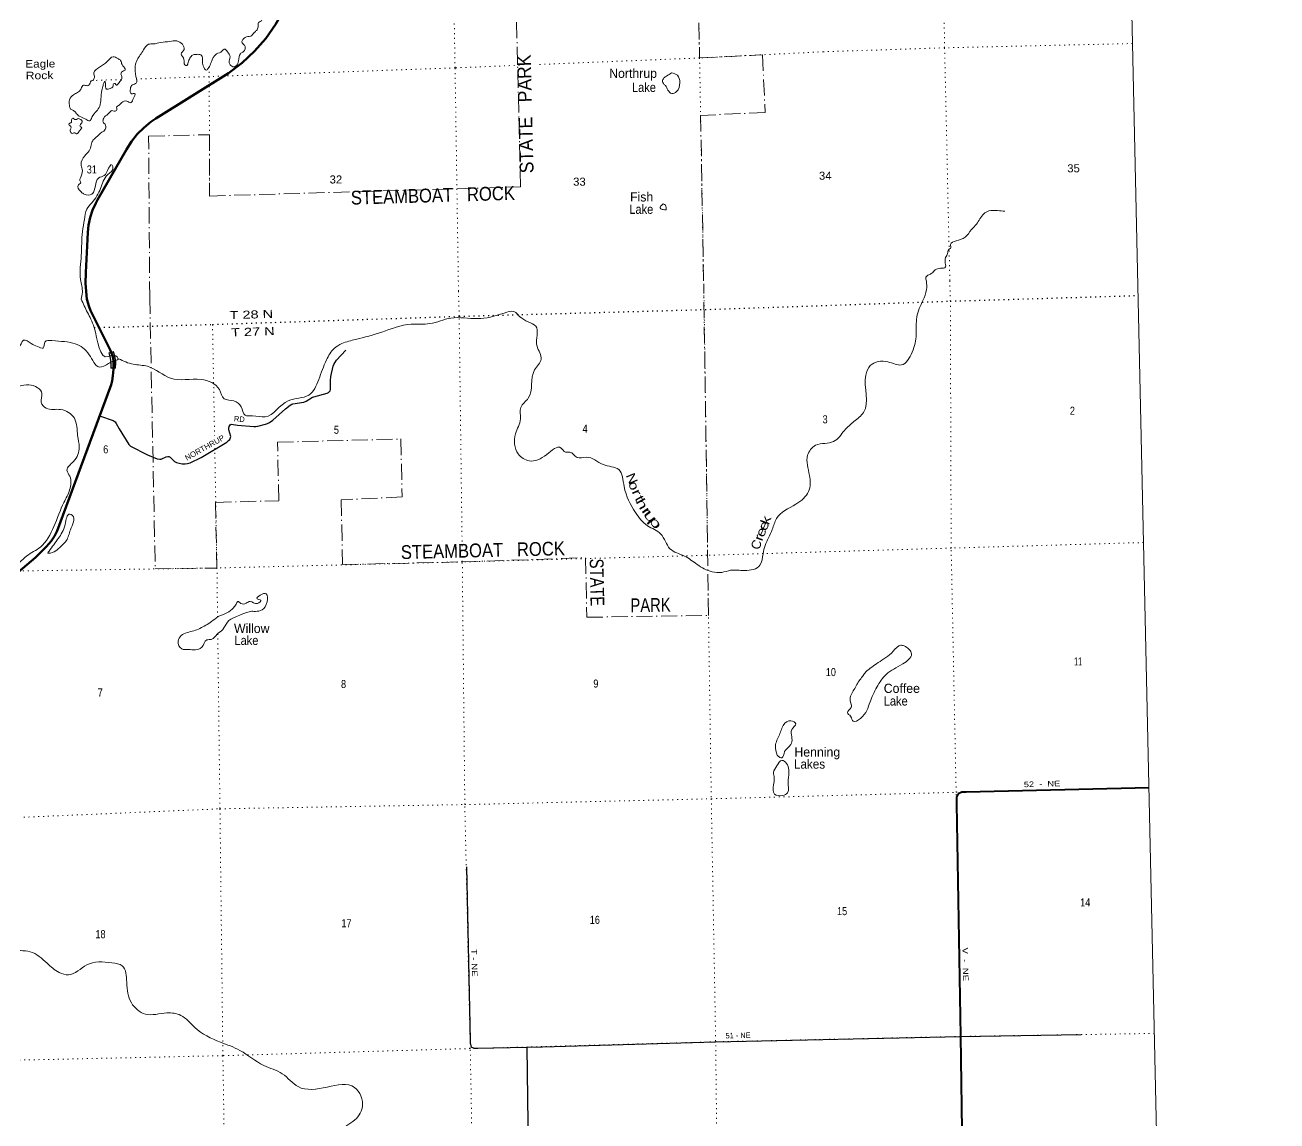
# Model space of a CAD drawing. Header units: feet. Extents: x 246606 to 497223, y 1368 to 189004.
# Drawn here: x 469980 to 497223, y 124718 to 148566 of the extents above; entities that cross this region are included whole.
import ezdxf
from ezdxf.enums import TextEntityAlignment as Align

# ---------------------------------------------------------------- set-up
doc = ezdxf.new("R2010")
doc.units = ezdxf.units.FT
doc.header["$LTSCALE"] = 70
doc.linetypes.add('DOT_DASHED', pattern=[7.7, 5, -1.2, 0.3, -1.2])
doc.linetypes.add('DOTTED', pattern=[1.5, 0.3, -1.2])
for name, color, linetype, lineweight in [('23', 7, 'Continuous', 70), ('26', 7, 'Continuous', 40), ('29', 7, 'Continuous', 25), ('30', 7, 'Continuous', 25), ('39', 7, 'Continuous', 13), ('4', 7, 'Continuous', 13), ('42', 7, 'Continuous', 25), ('44', 7, 'DOT_DASHED', 13), ('59', 7, 'Continuous', 13), ('6', 7, 'DOTTED', 25), ('7', 7, 'DOTTED', 13)]:
    doc.layers.add(name, color=color, linetype=linetype, lineweight=lineweight)
doc.layers.add('27', color=7, linetype='Continuous')
doc.layers.add('41', color=7, linetype='Continuous')

msp = doc.modelspace()

# ---------------------------------------------------------------- linework, layer by layer
at = {"layer": '23'}
for points in [[(471326.5, 142603.48), (471296.45, 142938.19), (471300.14, 143181.53), (471346.34, 144047.77), (471363.83, 144214.02), (471398.6, 144377.52), (471450.27, 144536.5), (471518.27, 144689.21), (471558.85, 144763.85), (472185.78, 145856.56), (472295.07, 146028.07), (472421.69, 146187.22), (472564.25, 146332.26), (472721.19, 146461.6), (472827.77, 146535.09), (474409.6, 147517.82), (474705.69, 147741.78), (474976.76, 147995.46), (475219.82, 148276.08), (475432.21, 148580.58), (475538.86, 148763.94), (480235.84, 157693.18)], [(471326.5, 142603.48), (471376.56, 142436.77), (471406.36, 142352.72), (471438.88, 142282.22), (471470.71, 142219.91), (471833.82, 141498.87), (471872.43, 141406.45), (471880.52, 141374.6), (471894.74, 141307), (471901.85, 141257.2), (471904.95, 141197.67), (471902.24, 141075.66), (471893.56, 140935.18), (471875.14, 140823.5), (471851.26, 140734.61), (470678.32, 137555.89), (470619.19, 137443.77), (470546.02, 137335.32), (470448.47, 137216.02), (470206.44, 136977.54), (467615.14, 134793.32)]]:
    msp.add_lwpolyline(points, dxfattribs=at)
at = {"layer": '26'}
msp.add_lwpolyline([(494438.56, 131966.95), (490463.43, 131874.89), (490397.15, 131873.67), (490366.46, 131869.98), (490334.38, 131860.88), (490303.56, 131842.97), (490283.93, 131824.55), (490270.73, 131808.58), (490250.62, 131762.41), (490246.18, 131711.56), (490247.41, 131615.77), (490333.91, 126567.12), (490408.15, 121438.05)], dxfattribs=at)
at = {"layer": '29'}
for points in [[(479586.62, 130247.52), (479665.15, 126470.22), (479670.06, 126416.19), (479678.65, 126354.79), (479684.79, 126336.37), (479698.29, 126321.64), (479714.24, 126313.04), (479740.02, 126305.67), (479764.56, 126301.99), (479835.12, 126299.53), (481241.57, 126333.91), (485004.5, 126441.77), (490335.14, 126556.07), (492959.25, 126599.05)], [(480898.61, 126325.53), (480954.95, 121894.17), (480965.4, 121828.56), (480976.77, 121795.71), (480994.82, 121752.85), (481065.88, 121661.97), (481575.81, 121057.27)]]:
    msp.add_lwpolyline(points, dxfattribs=at)
at = {"layer": '30'}
msp.add_lwpolyline([(471603.62, 140063.5), (471899.31, 139962.12), (471938.58, 139931.02), (471966.56, 139894.83), (472032.03, 139779.2), (472235.56, 139436.39), (472274.68, 139403.82), (472645.69, 139215.9), (472853.42, 139129.36), (472914.13, 139119.17), (472945.89, 139119.89), (472958.5, 139125.15), (473050.96, 139172.47), (473087.04, 139178.25), (473111.91, 139174.57), (473139.23, 139158.8), (473230.3, 139071.55), (473275.83, 139046.29), (473336.77, 139028.42), (473397.72, 139018.95), (473465.71, 139016.66), (473515.41, 139023.16), (473572.15, 139042.08), (473811.16, 139157), (474373.81, 139492.2), (474410.66, 139522.6), (474433.78, 139548.89), (474454.79, 139590.95), (474456.89, 139613.03), (474416.04, 139754.97), (474412.76, 139792.83), (474421.17, 139830.68), (474442.18, 139864.33), (474466.59, 139878.73), (474602.34, 139860.63), (474960.72, 139827.77), (474999.09, 139827.53), (475049.53, 139840.14), (475211.35, 139878), (475259.69, 139894.82), (475302.92, 139919.68), (475371.07, 139966.32), (475649.89, 140215.3), (475749.35, 140294.38), (475787.18, 140315.41), (475809.88, 140322.59), (476047.79, 140362.5), (476096.1, 140377.45), (476234.81, 140465.77), (476264.25, 140478.7), (476552.14, 140553.65), (476585.76, 140570.91), (476602.58, 140587.74), (476621.49, 140608.77), (476627.6, 140637.47), (476628.46, 140833.06), (476636.2, 140914.75), (476684.11, 141140.39), (476701.35, 141177.61), (476720.26, 141215.46), (476758.79, 141272.59), (476957.43, 141489.34)], dxfattribs=at)
at = {"layer": '39'}
for points in [[(472543.76, 150363.4), (472499, 150380.49), (472449.87, 150326.87), (472512.34, 150243.63), (472601.77, 150213.48), (472636.42, 150113.44), (472526.98, 150052.34), (472431.22, 150009.71), (472373.32, 149986.14), (472374.66, 149929.69), (472382.73, 149845.16), (472395.88, 149801.09), (472458.29, 149804.6), (472555.93, 149853.32), (472640.99, 149837.19), (472641.33, 149738.35), (472613.37, 149558.15), (472644.18, 149449.95), (472709.19, 149429.31), (472887.41, 149564.67), (473046.22, 149584.59), (473188.51, 149620.25), (473209.72, 149576.38), (473164.54, 149442.16), (473179.22, 149333.58), (473244.14, 149316.97), (473389.56, 149306.31), (473387.26, 149233.64), (473427.56, 149149.87), (473575.72, 149109.02), (473765.37, 149188.17), (473852.06, 149188.22), (473990.72, 149122.93), (474060.33, 149078.19), (474105.05, 148978.39), (474241.12, 148937.25), (474347.39, 148877.25), (474367.73, 148869.66), (474590.02, 148764.01), (474732.36, 148797.65), (474928.3, 148782.15), (475076.74, 148813.92), (475114.41, 148756.32), (475124.78, 148659.74), (475063.22, 148619.94), (475053.39, 148524.9), (475016.93, 148447.37), (474967.62, 148401.82), (474890.86, 148323.33), (474828.54, 148315.8), (474723.18, 148252.77), (474696.32, 148195.65), (474754.47, 148124.41), (474762.92, 148023.75), (474717.68, 147976.28), (474666.11, 147940.75), (474627.44, 147786.52), (474577.55, 147680.44), (474499.5, 147656.39), (474460.54, 147683.7), (474420.76, 147745.29), (474441.82, 147876.91), (474386.83, 147984.54), (474314.86, 148043.34), (474265.64, 147993.76), (474150.02, 147938.55), (474029.46, 147752.11), (473973.81, 147633.79), (473930.59, 147586.36), (473853.72, 147681.36), (473841.2, 147783.94), (473818.16, 147904.43), (473787.5, 147921.85), (473694.67, 147925.7), (473626.44, 147911.97), (473569.59, 147844.04), (473529.49, 147750.3), (473498.74, 147687.03), (473458.15, 147698.17), (473439.19, 147816.73), (473379.94, 147934.34), (473440, 148036.63), (473282.43, 148218.47), (473131.54, 148204.79), (472934.36, 148187.99), (472773.88, 148153.91), (472667.18, 148147.34), (472559.24, 148023.73), (472421.27, 147806.62), (472378, 147676.48), (472391.49, 147448.85)], [(471457.16, 147360.58), (471490.82, 147425.39), (471478.39, 147523.94), (471598.47, 147645.82), (471772.76, 147777.06), (471899.46, 147874.89), (471997.1, 147838.88), (472058.7, 147791.94), (472091.04, 147703.95), (472136.72, 147648.55), (472156.35, 147586.48), (472120.51, 147567.47), (472067.74, 147497.63), (472080.6, 147465.66), (472078.54, 147382.9), (472029.7, 147317.19), (471966.57, 147259.2), (471943.63, 147290.93), (471907.51, 147284.02), (471892.83, 147223.15), (471831.18, 147187.39), (471787.28, 147168.19), (471754.9, 147173.47), (471729.51, 147223.3), (471732.29, 147275.81), (471727.16, 147322.09), (471718.67, 147340.04), (471704.99, 147321.56), (471678.42, 147252.34), (471654.77, 147144.86), (471628.92, 146960.67), (471604.56, 146798.71), (471534.52, 146692.15), (471436.84, 146560.72), (471388.39, 146478.87), (471302.84, 146515.16), (471158.05, 146584.34), (471085.79, 146655.24), (471038.29, 146702.52), (470972.94, 146737.28), (470944.73, 146821.33), (470947.98, 146938.41), (471036.06, 147049.44), (471123.67, 147095.91), (471198.36, 147176.36), (471252.81, 147260.36), (471337.88, 147244.23), (471395.01, 147300.06), (471417.99, 147351.04), (471454.12, 147357.95), (471457.16, 147360.58)], [(472391.49, 147448.85), (472401, 147303.84), (472315.31, 147261.45), (472272.9, 147179.75), (472299.73, 147069.44), (472364.02, 147079.04), (472328.95, 146943.05), (472276.18, 146873.2), (472194.67, 146909.59), (472086.58, 146876.76), (472027.38, 146822.9), (471974.03, 146777.25), (471975.33, 146722.81), (471921.64, 146691.28), (471868.91, 146704.14), (471837.16, 146683.21), (471780.02, 146627.39), (471693.42, 146538.58), (471679.23, 146457.55), (471733.35, 146386.22), (471738.72, 146329.87), (471616.73, 146203.91), (471496.36, 146094.13), (471441.38, 146032.3), (471411.78, 145920.65), (471354.12, 145802.27), (471279.47, 145719.8), (471201.33, 145530.34), (471223.83, 145432.03), (471203.36, 145276.21), (471184.08, 145154.71), (471190.27, 145148.81), (471141.33, 145087.13), (471203.47, 144933.28), (471269.2, 144882.39), (471434.43, 144886.33), (471510.76, 145067.68), (471581.32, 145236.79), (471701.07, 145288.06), (471799.94, 145453.81), (471864.85, 145521.93), (471894.36, 145468.16), (471779.18, 145310.09), (471625.09, 145007.87), (471434.88, 144698.73), (471327.32, 144559), (471272.16, 144335.78), (471230.09, 144070.52), (471204.17, 143551.46), (471188.46, 143026.6), (471227.33, 142749.14), (471201.8, 142600.67)], [(484045.26, 147522.56), (484179.5, 147473.31), (484227.73, 147311.06), (484159.75, 147117.8), (484053.87, 147076.95), (483969.48, 147149.58), (483914.68, 147249.14), (483871.26, 147294.5), (483854.03, 147340.49), (483882.53, 147413.79), (483942.02, 147455.55), (484045.26, 147522.56)], [(471025.75, 146536.66), (471097.36, 146508.25), (471147.2, 146531.63), (471173.69, 146520.16), (471210.58, 146494.81), (471221.62, 146454.73), (471200.23, 146421.94), (471177.58, 146356.85), (471212.27, 146339.52), (471189.2, 146292.58), (471150.15, 146239.2), (471096.7, 146197.58), (471065.85, 146223.07), (471009.77, 146207.61), (470962.12, 146260.95), (470980.59, 146331.99), (470965.48, 146373.99), (470943.02, 146385.56), (470936.35, 146411.63), (470980.06, 146438.89), (470994.64, 146503.79), (471020.02, 146538.69), (471025.85, 146536.63)], [(483865.26, 144671.91), (483916.26, 144646.9), (483931.56, 144596.83), (483928.74, 144546.33), (483892.42, 144547.49), (483813.3, 144567.79), (483798.19, 144609.8), (483827.69, 144640.76), (483865.26, 144671.91)], [(491302.67, 144514.11), (491141.08, 144526.41), (490953.68, 144521.94), (490844.3, 144458.82), (490684.36, 144233.11), (490576.27, 144115.56), (490437.14, 143946.83), (490239.34, 143871.51), (490120.36, 143787.99), (490118.3, 143705.23), (490080.59, 143680.13), (490056.47, 143592.81), (490012.19, 143505.01), (490011.91, 143347.66), (490011, 143301.24), (489904.83, 143272.49), (489786.71, 143237.4), (489713.79, 143167.08), (489650.12, 143131.27), (489582.86, 143077.22), (489595.51, 142994.93)], [(472015.3, 141305.3), (472335.22, 141183.43), (472646.1, 141139.23), (473148.22, 140878.52), (473809.83, 140850.91), (474208.78, 140631.84), (474313.16, 140434.88), (474527.29, 140385.97), (474685.56, 140260), (474769.68, 140075.01), (474931.11, 140060.01), (475205.52, 140037.74), (475708.9, 140390.28), (476155.59, 140512.45), (476370.71, 140852.87), (476538.79, 141277.68), (476710.24, 141529.03), (476876.79, 141633.08), (477176.54, 141723.96), (477741.92, 141883.28), (478381.8, 142055.24), (478789.03, 142068.2), (479247.84, 142188.44), (479822.62, 142176.36), (480406.45, 142297.49), (480615.89, 142331.24), (480788.43, 142185.2), (481114.7, 141977.72), (481114.41, 141757.84), (481121.86, 141578.35), (481212.81, 141292.55), (481067.43, 141059.54), (480931.08, 140445.33), (480767.3, 140244.47), (480759.16, 139996.29), (480652.83, 139668.75), (480712.69, 139233.45), (480949.78, 139083.83), (481333.85, 139221.7), (481645.31, 139361.07), (481742.79, 139273), (481833.54, 139271.63), (481991.73, 139155.74), (482195.35, 139161.22), (482557.53, 139002.4), (482899.18, 138891.85), (483016.98, 138525.54), (483265.4, 137958.43), (483525.76, 137669.79), (483815.52, 137490.29), (484013.61, 137170.95), (484329.43, 137009.78), (484605.09, 136828.16), (484933.01, 136667.08), (485140.81, 136654.43), (485332.01, 136700.16), (485638.56, 136694.25), (485972.37, 136811.6), (486038.99, 137060.19), (486157.26, 137407.99), (486240.53, 137590.13), (486333.47, 137824.78), (486754.46, 138140.43), (487030.6, 138412.69), (487050.02, 138765.85), (487010.29, 139205.32), (487184.05, 139420.38), (487574.6, 139501.81), (487812.65, 139745.56), (488018.86, 139936.64), (488227.01, 140135.8), (488277.12, 140949.1), (488374.33, 141153.53), (488758.83, 141234.92), (489049.72, 141168.39), (489285.49, 141446.42), (489373.22, 141832.33), (489386.39, 142211.66), (489518.66, 142573.68), (489597.49, 142808.24), (489595.51, 142994.93)], [(471201.8, 142600.67), (471338.34, 142312.09), (471483.94, 141986.77), (471793.18, 141350.73), (471920.31, 141380.2), (472006.71, 141297.93), (471905.16, 141255.03), (471798.72, 141199.81), (471595.65, 141123.74), (471377.79, 141392.51), (471073.48, 141628.39), (470566.81, 141697.43), (470413.79, 141668.11), (470374.48, 141536.71), (470249.2, 141570.12), (470113.6, 141633.71), (469949.7, 141707.19), (469831.93, 141553.05), (469702.74, 141570.29), (469345.54, 141349.91), (469226.02, 141161.46), (468995.28, 141014.59), (468879.87, 140816.08), (468727.47, 140708.09), (468608.16, 140493.42), (468504.55, 140075.12), (468395.86, 140050.14), (468350.65, 140158.76), (468245.47, 140200.37), (468146.49, 139963.66), (468053.25, 140025.53), (468026.25, 140126.21), (468190.21, 140304.88), (468340.83, 140382.6), (468311.88, 140475.19), (468134.96, 140407.37), (468040.79, 140330.05), (467987.77, 140406.33), (468047.24, 140537.87), (468012.48, 140598.14), (467950.51, 140529.12), (467873.99, 140516.47), (467862.99, 140633.4), (467808.14, 140685.46), (467742, 140634.56), (467729.25, 140717.18), (467694.31, 140801.65), (467602.68, 140657.78), (467537.15, 140528.21), (467443.99, 140580), (467299.71, 140464), (467298.76, 140326.82), (467424.38, 140251.06), (467406.12, 140006.84), (467415.63, 139821.32), (467526.83, 139783.78), (467673.1, 139903.83), (467814.6, 139858.43), (467950.96, 139956.22), (468067.07, 139805.75), (468140.32, 139721.55), (468266.92, 139776.91), (468396.46, 139715.29), (468652.23, 139755.42), (468963.44, 139927.07), (469178.58, 140265.47), (469434.94, 140489.18), (469856.71, 140703.97), (470064.14, 140737.71), (470347.93, 140548.07), (470333.3, 140356.33), (470441.17, 140227.99), (470753.94, 140199.94), (471053.87, 140008.41), (471125.37, 139631.69), (471159.61, 139379.78), (471034.99, 139070.26), (470893.32, 138877.62), (470952.82, 138746.92), (470950.73, 138449.28), (470828.02, 138179.15), (470606.49, 137651.13), (470313.55, 137205.27), (470018.63, 137013.56), (469720.58, 136706.85), (469151.56, 136238.87), (468834.35, 136061.12), (468461.44, 135786.16), (468242.68, 135653.5), (468126.14, 135600.22), (467978.9, 135605.24)], [(470502.32, 137115.04), (470704.62, 137394.86), (470851.47, 137698.48), (470958.62, 137921.13), (471011.26, 137893.26), (470969.33, 137582.31), (470878.44, 137343.64), (470708.37, 137172.99), (470567.91, 137085.25), (470477.22, 137078.56), (470502.84, 137115.76)], [(474184.47, 135694.51), (474520.1, 135885.45), (474571.9, 135966.51), (474613.8, 136023.29), (474676.64, 135981.37), (474791.55, 135984.2), (474877.96, 136023.14), (475041.64, 135977.9), (475111.63, 136053.03), (475028.77, 136076.65), (475098.7, 136159.85), (475227.52, 136189), (475247.04, 136013.64), (475137.51, 135837.37), (474996.61, 135806.11), (474915.94, 135807.56), (474686.63, 135735.34), (474549.92, 135681.92), (474383.43, 135569.8), (474281.83, 135411.74), (474161.64, 135310.03), (474033.46, 135198.17), (473936.77, 135185.38), (473829.13, 135025.26), (473640, 134971.48), (473514.94, 134976.65), (473393.85, 134989.91), (473311.88, 135158.78), (473377.47, 135280.28), (473652.91, 135385.1), (473912.1, 135503.93), (474040.51, 135585.53), (474184.47, 135693.9)], [(488273.35, 134490.54), (488543.79, 134691.49), (488872.56, 134937.9), (489036.87, 135070.18), (489109.59, 135054.56), (489270.25, 134880.19), (489082.38, 134665.04), (488719.21, 134434.52), (488517.7, 134158.75), (488369, 133834.95), (488162.07, 133478.45), (488001.25, 133414.78), (487945.96, 133523.32), (487874.77, 133601.49), (487954.54, 133715.02), (487935.21, 133866.17), (488018.06, 134102.78), (488147.45, 134317.52), (488221.81, 134414.41), (488273.35, 134490.54)], [(486347.48, 132676.89), (486309.59, 132880.36), (486396.43, 133121.03), (486495.5, 133345.64), (486644.1, 133425.36), (486751.48, 133359.55), (486665.76, 133233.88), (486664.97, 133076.53), (486655.99, 132935.26), (486594.11, 132854.13), (486510.2, 132754.69), (486448.72, 132623.14), (486408.34, 132628.9), (486347.48, 132676.89)], [(486597.19, 132202.58), (486548.5, 132498.77), (486449.17, 132564.64), (486341.21, 132446.88), (486267.77, 132297.08), (486282.76, 132184.22), (486265.83, 132028.78), (486291.57, 131831.27), (486463.21, 131800.21), (486573.65, 131859.49), (486583.88, 132099.61), (486597.19, 132202.58)], [(465586.63, 131690.88), (466008.85, 131730.32), (466342.57, 131601.56), (466641.2, 131319.24), (466924.65, 131171.96), (467251.74, 130859.58), (467800.25, 130338.98), (467817.23, 129971.96), (467961.48, 129575.58), (468228.45, 129216.38), (468696.22, 128963.5), (469234.3, 128745.4), (469672.13, 128453.98), (470089.96, 128400.45), (470460.92, 128150.92), (470722.6, 127951.04), (470924.66, 127898), (471324.26, 128112.64), (471870.34, 128160.88), (472096.72, 128091.87), (472194.3, 127733.49), (472294.58, 127286.37), (472598.94, 127044.44), (473068.59, 127067.93), (473371.46, 127015.6), (473671.95, 126753.47), (474231, 126432.64), (474657.86, 126254.11), (475174.61, 125926.93), (475577.32, 125744.19), (475924.32, 125464.23), (476557.56, 125454.58), (477152.46, 125448.7), (477321.14, 125022.24), (477115.9, 124708.11), (476829.74, 124427.71), (476871.37, 124260.58), (477079.69, 124181.36), (477001.65, 124104.15), (477191.73, 124034.89), (477530.64, 124017.11), (477887.99, 123961.14)]]:
    msp.add_spline(points, degree=3, dxfattribs=at)
at = {"layer": '4'}
msp.add_lwpolyline([(246606.45, 184933.96), (277430.77, 185294.38), (308254.57, 185697.19), (339077.78, 186142.4), (369900.35, 186630.01), (400722.22, 187160.02), (431543.33, 187732.43), (462363.63, 188347.22), (493183.04, 189004.41), (497222.97, 5471.78), (466151.09, 4809.2), (435078.34, 4189.37), (404004.75, 3612.28), (372930.4, 3077.93), (341855.35, 2586.32), (310779.64, 2137.47), (279703.36, 1731.35), (248626.54, 1367.98)], close=True, dxfattribs=at)
at = {"layer": '44'}
for points in [[(472692.58, 142632.19), (472669.76, 146147.73), (473994.93, 146178.91), (473995.26, 144844.59), (480765.03, 145043.8), (480627.86, 150538.6), (484597.98, 150755.4), (484658.7, 147849.19), (486027.26, 147919.02), (486086.42, 146664.58), (484681.19, 146597.97), (484748.72, 142889.27)], [(472692.58, 142632.19), (472812.07, 136733.33), (474156.43, 136750.3), (474122.76, 138178.8), (475503.66, 138214.05), (475474.85, 139487.93), (478156.52, 139558.95), (478187.16, 138297.2), (476859.94, 138232.66), (476890.3, 136824.65), (479488.46, 136883.59), (482178.66, 136974.47), (482205.32, 135678.43), (484853.28, 135720.49), (484748.72, 142889.27)]]:
    msp.add_lwpolyline(points, dxfattribs=at)
at = {"layer": '59'}
for p, q in [((471802.79, 141433.97), (471904.72, 141459.18)), ((471812.88, 141428.22), (471899.41, 141449.62)), ((471899.64, 141133.16), (471899.25, 141133.17)), ((471952.28, 141102.02), (471847.32, 141099.2))]:
    msp.add_line(p, q, dxfattribs=at)
for points in [[(471847.32, 141099.2), (471849.86, 141210.96), (471842.66, 141272.81), (471827.63, 141351.49), (471802.79, 141433.97)], [(471855.51, 141107.42), (471857.87, 141211.33), (471850.57, 141274.02), (471835.41, 141353.4), (471812.88, 141428.22)], [(471899.41, 141449.62), (471911.57, 141412.21), (471928.25, 141358.58), (471939.37, 141286.03), (471944.96, 141222.19), (471944.32, 141109.8), (471855.51, 141107.42)], [(471952.28, 141102.02), (471952.96, 141222.52), (471947.32, 141286.99), (471936.07, 141360.38), (471919.19, 141414.63), (471904.72, 141459.18)]]:
    msp.add_lwpolyline(points, dxfattribs=at)
at = {"layer": '6'}
msp.add_lwpolyline([(471486.15, 141981.85), (474060.58, 142050.93), (479426.99, 142228.03), (484783.59, 142375.23), (490115.65, 142557.73), (494202.74, 142680.25)], dxfattribs=at)
at = {"layer": '7'}
for p, q in [((472077.04, 147380.03), (471456.12, 147359.68)), ((474060.58, 142050.93), (474104.46, 139624.27))]:
    msp.add_line(p, q, dxfattribs=at)
for points in [[(490103.77, 143005.51), (489991.27, 148069.54), (489891.8, 153441.38), (489825.86, 158846.23), (489838.24, 163793.6)], [(479412.48, 142774.69), (479338.12, 147633.14), (479240.13, 153029.22), (479227.8, 158471.53), (479198.66, 160659.51)], [(484609.62, 157541.8), (484554.97, 153231.03), (484658.7, 147849.19), (484748.72, 142889.27)], [(494082.05, 148162.76), (489991.27, 148069.54), (487352.66, 147984.17), (484658.7, 147849.19), (481095.03, 147704.48)], [(480739.1, 147690.03), (479338.12, 147633.14), (473988.77, 147442.68), (472396.54, 147390.5)], [(473986.42, 147654.92), (473988.77, 147442.68), (473995.26, 144844.59)], [(479491.68, 137222.49), (479426.99, 142228.03), (479412.48, 142774.69)], [(484748.72, 142889.27), (484759.04, 142367.87), (484833.34, 137035.53), (484913.12, 131728.74), (485008.66, 126468.45), (485068.91, 121155.15), (485190.5, 115840.9), (485299.07, 110461.69), (485363.39, 105068.04), (485467.66, 99723.09), (485441.87, 96985.91)], [(490812.2, 97107.27), (490800.81, 99770.86), (490744.77, 105136.32), (490662.07, 110560.1), (490545.07, 115985.64), (490411.42, 121219.44), (490333.43, 126556.5), (490241.51, 131869.26), (490133.44, 137183.93), (490115.64, 142559.75), (490103.77, 143005.51)], [(474109.21, 139361.46), (474156.43, 136750.3), (474169.68, 135684.71)], [(494321.06, 137304.6), (490133.44, 137183.93), (484817.28, 137027.35), (479494.97, 136882.83), (474156.43, 136750.3), (469695.27, 136683.98)], [(480121.71, 96872.95), (480090.58, 99620.55), (480032.68, 104965.82), (479954.36, 110345.25), (479840, 115694.77), (479768.32, 120994.96), (479668.44, 126293.54), (479550.34, 131602.09), (479494.97, 136882.83), (479494.56, 136925.34)], [(474174.22, 135318.78), (474221.57, 131509.97), (474285.72, 126138.51), (474368.94, 120906.38), (474485.64, 115519.16), (474615.7, 110228.86), (474708.08, 104857.6), (474751.78, 99522.31), (474786.71, 96757.72)], [(465214.64, 131180.05), (468799.13, 131278), (474221.57, 131509.97), (479550.34, 131602.09), (484913.12, 131728.74), (490241.51, 131869.26), (494438.55, 131967.01)], [(494556.2, 126622.52), (490333.43, 126556.5), (485006.87, 126440.2), (479668.44, 126293.54), (474285.72, 126138.51), (468922.87, 126021.95), (463652.95, 125867.52)]]:
    msp.add_lwpolyline(points, dxfattribs=at)

# ---------------------------------------------------------------- texts
at = {"layer": '27'}
for s, rotation, width, p in [('52  -  NE', 1.536, 1.25, (491716.32, 131980.59)), ('V  -  NE', 271.049, 1.3, (490378.61, 128489.97))]:
    msp.add_text(s, height=120, rotation=rotation, dxfattribs=dict(at, width=width)).set_placement(p)
at = {"layer": '30'}
for s, rotation, width, p in [('RD', 354.761, 0.85, (474639.01, 139932.38)), ('NORTHRUP', 29.284, 1.05, (473919.28, 139316.38)), ('T - NE', 271.602, 1.3, (479699.12, 128160.68))]:
    msp.add_text(s, height=120, rotation=rotation, dxfattribs=dict(at, width=width)).set_placement(p, align=Align.CENTER)
msp.add_text('51 - NE', height=120, rotation=1.321, dxfattribs=at).set_placement((485497.77, 126518.95), align=Align.CENTER)
at = {"layer": '41'}
for s, p in [('Northrup', (482691.13, 147415.62)), ('Fish', (483145.49, 144725.7)), ('Willow', (474527.4, 135336.24)), ('Coffee', (488666.29, 134032.17)), ('Henning ', (486722.36, 132647.05))]:
    msp.add_text(s, height=200, dxfattribs=at).set_placement(p)
for s, width, p in [('Lake', 0.9, (483186.8, 147109.86)), ('Lake', 0.9, (483128.98, 144457.11)), ('Lake', 0.9, (474537.21, 135075.92)), ('Lake', 0.9, (488666.3, 133757.12)), ('Lakes', 0.95, (486712.55, 132384.27))]:
    msp.add_text(s, height=200, dxfattribs=dict(at, width=width)).set_placement(p)
for s, rotation, width, p in [('N', 292.344, 1.2, (483093.23, 138659.92)), ('o', 291.878, 1.25, (483136.98, 138506.4)), ('r', 293.878, 1.45, (483204.08, 138355.74)), ('t', 297.829, 1.35, (483264.19, 138220.9)), ('h', 298.988, 1.55, (483319.58, 138096.97)), ('r', 303.988, 1.8, (483429.27, 137934.21)), ('u', 306.14, 1.85, (483502.54, 137811.47)), ('p', 308.013, 1.85, (483619.01, 137681.31)), ('k', 70.084, 1.35, (486194.32, 137759.22)), ('e', 65.948, 1.3, (486086.33, 137491.88)), ('e', 64.914, 1.35, (486143.67, 137630.24)), ('C', 72.137, 1.05, (485988, 137228.03)), ('r', 70.302, 1.35, (486040, 137377.14))]:
    msp.add_text(s, height=200, rotation=rotation, dxfattribs=dict(at, width=width)).set_placement(p, align=Align.CENTER)
at = {"layer": '42'}
for s, width, p in [('Eagle', 1.15, (469989.23, 147637.44)), ('Rock', 1.2, (469995.52, 147383.99))]:
    msp.add_text(s, height=165, rotation=0.5, dxfattribs=dict(at, width=width)).set_placement(p)
at = {"layer": '44'}
for s, rotation, width, p in [('STATE   PARK', 91.43, 0.95, (481014.59, 146634.58)), ('STEAMBOAT   ROCK', 1.686, 0.9, (478858.73, 144709.65)), ('STEAMBOAT   ROCK', 1.373, 0.9, (479945.83, 136986.77)), ('STATE', 271.14, 0.8, (482277.12, 136434.09)), ('PARK', 0.91, 0.8, (483593.41, 135795.2))]:
    msp.add_text(s, height=300, rotation=rotation, dxfattribs=dict(at, width=width)).set_placement(p, align=Align.CENTER)
at = {"layer": '6', "width": 1.35}
for s, p in [('T 28 N', (474433.12, 142163.28)), ('T 27 N', (474466.5, 141790.85))]:
    msp.add_text(s, height=175, rotation=1.89, dxfattribs=at).set_placement(p)
at = {"layer": '7'}
for s, width, p in [('31', 0.85, (471323.35, 145336.13)), ('35', 1.05, (492659.49, 145360.54)), ('32', 1.05, (476608.76, 145117.85)), ('33', 1.05, (481907.02, 145069.52)), ('34', 1.05, (487256.98, 145199.05)), ('3', 0.85, (487334.66, 139898.65)), ('2', 0.85, (492716.04, 140084.81)), ('5', 0.85, (476700.23, 139671.32)), ('4', 0.85, (482112.54, 139695.2)), ('6', 0.85, (471680.72, 139245.41)), ('11', 0.65, (492809.06, 134630.85)), ('8', 0.85, (476856.32, 134138.93)), ('9', 0.85, (482346.49, 134148.27)), ('10', 0.85, (487404.7, 134398)), ('7', 0.85, (471561.11, 133953.77)), ('14', 0.85, (492940.77, 129386.96)), ('16', 0.85, (482268.63, 129006.95)), ('15', 0.85, (487649.07, 129196.26)), ('18', 0.85, (471511.27, 128694.92)), ('17', 0.85, (476865.12, 128932.46))]:
    msp.add_text(s, height=175, dxfattribs=dict(at, width=width)).set_placement(p)

doc.saveas('drawing.dxf')
